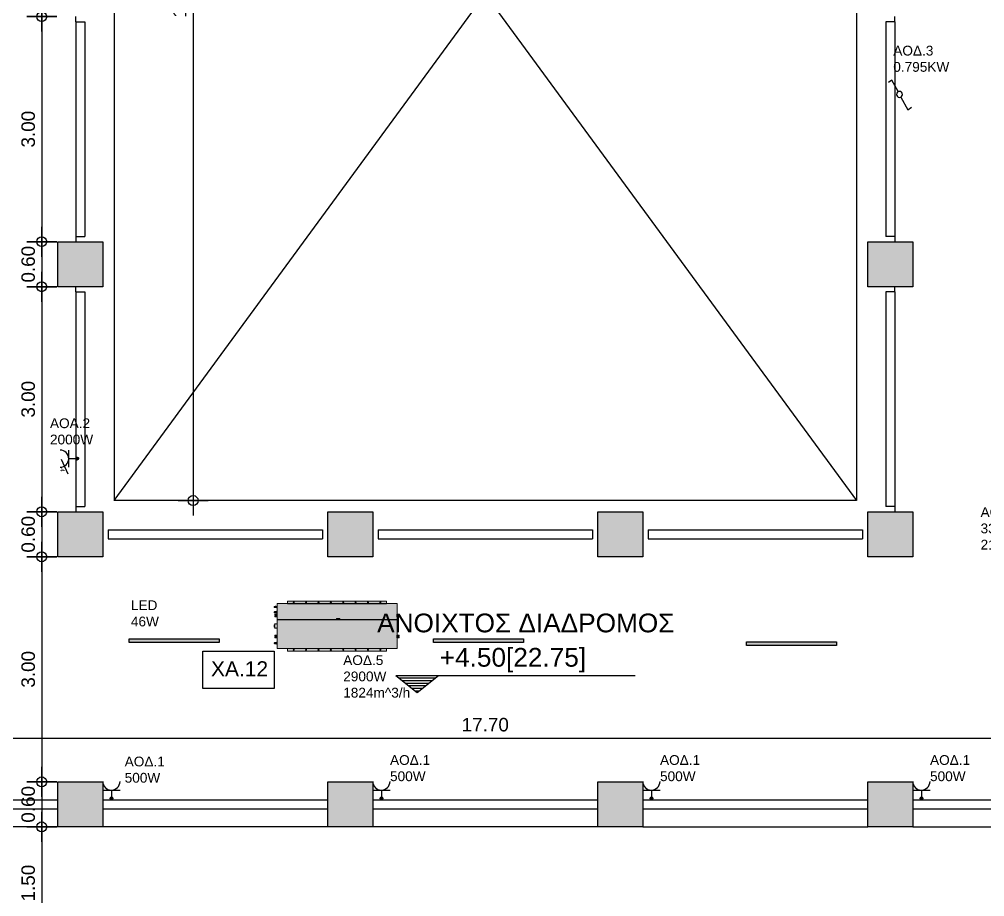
# Model space of a CAD drawing. Header units: metres. Extents: x -11 to 85, y -301 to 135.
# Drawn here: x 25.06 to 37.93, y -128.94 to -117.24 of the extents above; entities that cross this region are included whole.
import ezdxf

# ---------------------------------------------------------------- set-up
doc = ezdxf.new("R2010")
doc.units = ezdxf.units.M
doc.header["$LTSCALE"] = 0.036
doc.header["$PDMODE"] = 2
for name, color, linetype in [('arxitek aorofos', 252, 'Continuous'), ('DIMBLK', 252, 'Continuous'), ('electext', 20, 'Continuous'), ('hatch color', 252, 'Continuous'), ('HLEK-SYMBOL', 3, 'Continuous'), ('HLEK_FL001_SYMBOLS', 230, 'Continuous')]:
    doc.layers.add(name, color=color, linetype=linetype)
doc.layers.add('axel', color=170, linetype='Continuous', lineweight=0)
doc.styles.add('COMU-N', font='arial.ttf')
doc.styles.get("Standard").update_dxf_attribs({"font": 'arial.ttf'})
doc.dimstyles.new('CADWDOT', dxfattribs={"dimscale": 0.1, "dimtxt": 1.8, "dimasz": 0.08, "dimexe": 2, "dimexo": 0, "dimgap": 0.09, "dimtad": 0, "dimrnd": 0.001, "dimzin": 0, "dimdsep": 46, "dimtxsty": 'Standard', "dimblk1": 'ARTDIM', "dimblk2": 'ARTDIM', "dimsah": 1, "dimcen": 0.09, "dimdle": 0.05, "dimse1": 1, "dimse2": 1, "dimadec": 0, "dimazin": 0, "dimtfac": 1, "dimtmove": 0, "dimatfit": 3, "dimldrblk": 'ARTDIM', "dimfxl": 2, "dimtvp": 0.9999, "dimtolj": 1, "dimtzin": 0, "dimarcsym": 0})

# ---------------------------------------------------------------- blocks, each defined once
blk = doc.blocks.new('ARTDIM')
at = {"layer": 'DIMBLK'}
for p, q in [((0, -24.9975), (0, 24.9975)), ((-24.9975, 0), (24.9975, 0))]:
    blk.add_line(p, q, dxfattribs=at)
blk.add_circle((0, 0), 8.25, dxfattribs=at)
blk = doc.blocks.new('*D1109')
at = {"layer": 'arxitek aorofos', "color": 0, "lineweight": -2}
blk.add_line((22.432, -126.826), (40.116, -126.826), dxfattribs=at)
at = {"layer": 'Defpoints', "color": 0, "transparency": 16777216}
for p in [(22.424, -126.826), (40.124, -126.826), (40.124, -126.826)]:
    blk.add_point(p, dxfattribs=at)
at = {"layer": 'arxitek aorofos', "color": 0, "lineweight": -2, "xscale": 0.008, "yscale": 0.008, "zscale": 0.008, "rotation": 180}
blk.add_blockref('ARTDIM', (22.424, -126.826), dxfattribs=at)
at = {"layer": 'arxitek aorofos', "color": 0, "lineweight": -2, "xscale": 0.008, "yscale": 0.008, "zscale": 0.008}
blk.add_blockref('ARTDIM', (40.124, -126.826), dxfattribs=at)
at = {"layer": 'arxitek aorofos', "color": 0, "insert": (31.274, -126.646), "char_height": 0.18, "attachment_point": 5}
blk.add_mtext('\\A1;17.70', dxfattribs=at)
blk = doc.blocks.new('*D1147')
at = {"layer": 'arxitek aorofos', "color": 0, "lineweight": -2}
blk.add_line((25.36, -116.615), (25.36, -117.199), dxfattribs=at)
at = {"layer": 'Defpoints', "color": 0, "transparency": 16777216}
for p in [(25.574, -116.607), (25.36, -117.207), (25.574, -117.207)]:
    blk.add_point(p, dxfattribs=at)
at = {"layer": 'arxitek aorofos', "color": 0, "lineweight": -2, "xscale": 0.008, "yscale": 0.008, "zscale": 0.008}
for p, rotation in [((25.36, -116.607), 90), ((25.36, -117.207), 270)]:
    blk.add_blockref('ARTDIM', p, dxfattribs=dict(at, rotation=rotation))
at = {"layer": 'arxitek aorofos', "color": 0, "insert": (25.18, -116.907), "char_height": 0.18, "attachment_point": 5, "rotation": 90}
blk.add_mtext('\\A1;0.60', dxfattribs=at)
blk = doc.blocks.new('*D1148')
at = {"layer": 'arxitek aorofos', "color": 0, "lineweight": -2}
blk.add_line((25.36, -117.215), (25.36, -120.199), dxfattribs=at)
at = {"layer": 'Defpoints', "color": 0, "transparency": 16777216}
for p in [(25.574, -117.207), (25.36, -120.207), (25.574, -120.207)]:
    blk.add_point(p, dxfattribs=at)
at = {"layer": 'arxitek aorofos', "color": 0, "lineweight": -2, "xscale": 0.008, "yscale": 0.008, "zscale": 0.008}
for p, rotation in [((25.36, -117.207), 90), ((25.36, -120.207), 270)]:
    blk.add_blockref('ARTDIM', p, dxfattribs=dict(at, rotation=rotation))
at = {"layer": 'arxitek aorofos', "color": 0, "insert": (25.18, -118.707), "char_height": 0.18, "attachment_point": 5, "rotation": 90}
blk.add_mtext('\\A1;3.00', dxfattribs=at)
blk = doc.blocks.new('*D1149')
at = {"layer": 'arxitek aorofos', "color": 0, "lineweight": -2}
blk.add_line((25.36, -120.215), (25.36, -120.799), dxfattribs=at)
at = {"layer": 'Defpoints', "color": 0, "transparency": 16777216}
for p in [(25.574, -120.207), (25.36, -120.807), (25.574, -120.807)]:
    blk.add_point(p, dxfattribs=at)
at = {"layer": 'arxitek aorofos', "color": 0, "lineweight": -2, "xscale": 0.008, "yscale": 0.008, "zscale": 0.008}
for p, rotation in [((25.36, -120.207), 90), ((25.36, -120.807), 270)]:
    blk.add_blockref('ARTDIM', p, dxfattribs=dict(at, rotation=rotation))
at = {"layer": 'arxitek aorofos', "color": 0, "insert": (25.18, -120.507), "char_height": 0.18, "attachment_point": 5, "rotation": 90}
blk.add_mtext('\\A1;0.60', dxfattribs=at)
blk = doc.blocks.new('*D1150')
at = {"layer": 'arxitek aorofos', "color": 0, "lineweight": -2}
blk.add_line((25.36, -120.815), (25.36, -123.799), dxfattribs=at)
at = {"layer": 'Defpoints', "color": 0, "transparency": 16777216}
for p in [(25.574, -120.807), (25.36, -123.807), (25.574, -123.807)]:
    blk.add_point(p, dxfattribs=at)
at = {"layer": 'arxitek aorofos', "color": 0, "lineweight": -2, "xscale": 0.008, "yscale": 0.008, "zscale": 0.008}
for p, rotation in [((25.36, -120.807), 90), ((25.36, -123.807), 270)]:
    blk.add_blockref('ARTDIM', p, dxfattribs=dict(at, rotation=rotation))
at = {"layer": 'arxitek aorofos', "color": 0, "insert": (25.18, -122.307), "char_height": 0.18, "attachment_point": 5, "rotation": 90}
blk.add_mtext('\\A1;3.00', dxfattribs=at)
blk = doc.blocks.new('*D1151')
at = {"layer": 'arxitek aorofos', "color": 0, "lineweight": -2}
blk.add_line((25.36, -123.815), (25.36, -124.399), dxfattribs=at)
at = {"layer": 'Defpoints', "color": 0, "transparency": 16777216}
for p in [(25.574, -123.807), (25.36, -124.407), (25.574, -124.407)]:
    blk.add_point(p, dxfattribs=at)
at = {"layer": 'arxitek aorofos', "color": 0, "lineweight": -2, "xscale": 0.008, "yscale": 0.008, "zscale": 0.008}
for p, rotation in [((25.36, -123.807), 90), ((25.36, -124.407), 270)]:
    blk.add_blockref('ARTDIM', p, dxfattribs=dict(at, rotation=rotation))
at = {"layer": 'arxitek aorofos', "color": 0, "insert": (25.18, -124.107), "char_height": 0.18, "attachment_point": 5, "rotation": 90}
blk.add_mtext('\\A1;0.60', dxfattribs=at)
blk = doc.blocks.new('*D1152')
at = {"layer": 'arxitek aorofos', "color": 0, "lineweight": -2}
blk.add_line((25.36, -124.415), (25.36, -127.399), dxfattribs=at)
at = {"layer": 'Defpoints', "color": 0, "transparency": 16777216}
for p in [(25.574, -124.407), (25.36, -127.407), (25.574, -127.407)]:
    blk.add_point(p, dxfattribs=at)
at = {"layer": 'arxitek aorofos', "color": 0, "lineweight": -2, "xscale": 0.008, "yscale": 0.008, "zscale": 0.008}
for p, rotation in [((25.36, -124.407), 90), ((25.36, -127.407), 270)]:
    blk.add_blockref('ARTDIM', p, dxfattribs=dict(at, rotation=rotation))
at = {"layer": 'arxitek aorofos', "color": 0, "insert": (25.18, -125.907), "char_height": 0.18, "attachment_point": 5, "rotation": 90}
blk.add_mtext('\\A1;3.00', dxfattribs=at)
blk = doc.blocks.new('*D1153')
at = {"layer": 'arxitek aorofos', "color": 0, "lineweight": -2}
blk.add_line((25.36, -127.415), (25.36, -127.999), dxfattribs=at)
at = {"layer": 'Defpoints', "color": 0, "transparency": 16777216}
for p in [(25.574, -127.407), (25.36, -128.007), (25.574, -128.007)]:
    blk.add_point(p, dxfattribs=at)
at = {"layer": 'arxitek aorofos', "color": 0, "lineweight": -2, "xscale": 0.008, "yscale": 0.008, "zscale": 0.008}
for p, rotation in [((25.36, -127.407), 90), ((25.36, -128.007), 270)]:
    blk.add_blockref('ARTDIM', p, dxfattribs=dict(at, rotation=rotation))
at = {"layer": 'arxitek aorofos', "color": 0, "insert": (25.18, -127.707), "char_height": 0.18, "attachment_point": 5, "rotation": 90}
blk.add_mtext('\\A1;0.60', dxfattribs=at)
blk = doc.blocks.new('*D1154')
at = {"layer": 'arxitek aorofos', "color": 0, "lineweight": -2}
blk.add_line((25.36, -128.015), (25.36, -129.499), dxfattribs=at)
at = {"layer": 'Defpoints', "color": 0, "transparency": 16777216}
for p in [(25.574, -128.007), (25.36, -129.507), (25.574, -129.507)]:
    blk.add_point(p, dxfattribs=at)
at = {"layer": 'arxitek aorofos', "color": 0, "lineweight": -2, "xscale": 0.008, "yscale": 0.008, "zscale": 0.008}
for p, rotation in [((25.36, -128.007), 90), ((25.36, -129.507), 270)]:
    blk.add_blockref('ARTDIM', p, dxfattribs=dict(at, rotation=rotation))
at = {"layer": 'arxitek aorofos', "color": 0, "insert": (25.18, -128.757), "char_height": 0.18, "attachment_point": 5, "rotation": 90}
blk.add_mtext('\\A1;1.50', dxfattribs=at)
blk = doc.blocks.new('*D1192')
at = {"layer": 'arxitek aorofos', "color": 0, "lineweight": -2}
blk.add_line((27.379, -110.165), (27.379, -123.649), dxfattribs=at)
at = {"layer": 'Defpoints', "color": 0, "transparency": 16777216}
for p in [(26.324, -110.157), (26.324, -123.657), (27.379, -123.657)]:
    blk.add_point(p, dxfattribs=at)
at = {"layer": 'arxitek aorofos', "color": 0, "lineweight": -2, "xscale": 0.008, "yscale": 0.008, "zscale": 0.008}
for p, rotation in [((27.379, -110.157), 90), ((27.379, -123.657), 270)]:
    blk.add_blockref('ARTDIM', p, dxfattribs=dict(at, rotation=rotation))
at = {"layer": 'arxitek aorofos', "color": 0, "insert": (27.199, -116.907), "char_height": 0.18, "attachment_point": 5, "rotation": 90}
blk.add_mtext('\\A1;13.50', dxfattribs=at)
blk = doc.blocks.new('gJ6_a14')
at = {"linetype": 'Continuous'}
for p, q in [((-0.1176, 0.1119), (0.113, 0.1119)), ((0, 0.1119), (0, 0))]:
    blk.add_line(p, q, dxfattribs=at)
blk.add_arc((-0.0023, 0.2279), 0.1153, 180, 358.95657, dxfattribs=at)
blk = doc.blocks.new('*X1779')
at = {"color": 0}
for p, q in [((15.598, 2.587), (15.737, 2.727)), ((15.598, 2.622), (15.702, 2.727)), ((15.601, 2.607), (15.609, 2.616)), ((15.604, 2.646), (15.605, 2.647)), ((15.605, 2.559), (15.765, 2.719)), ((15.605, 2.577), (15.614, 2.585)), ((15.609, 2.652), (15.618, 2.66)), ((15.611, 2.547), (15.618, 2.554)), ((15.614, 2.621), (15.623, 2.63)), ((15.617, 2.536), (15.789, 2.707)), ((15.618, 2.59), (15.627, 2.599)), ((15.623, 2.665), (15.631, 2.674)), ((15.623, 2.559), (15.631, 2.568)), ((15.627, 2.634), (15.636, 2.643)), ((15.627, 2.528), (15.636, 2.537)), ((15.631, 2.603), (15.64, 2.612)), ((15.633, 2.516), (15.808, 2.691)), ((15.636, 2.678), (15.645, 2.687)), ((15.636, 2.572), (15.645, 2.581)), ((15.64, 2.647), (15.649, 2.656)), ((15.64, 2.541), (15.649, 2.55)), ((15.645, 2.616), (15.654, 2.625)), ((15.645, 2.51), (15.654, 2.519)), ((15.649, 2.691), (15.658, 2.7)), ((15.649, 2.585), (15.658, 2.594)), ((15.653, 2.501), (15.824, 2.672)), ((15.654, 2.66), (15.662, 2.669)), ((15.654, 2.554), (15.662, 2.563)), ((15.658, 2.63), (15.667, 2.638)), ((15.658, 2.523), (15.667, 2.532)), ((15.662, 2.705), (15.671, 2.714)), ((15.662, 2.599), (15.671, 2.607)), ((15.664, 2.494), (15.671, 2.501)), ((15.667, 2.674), (15.676, 2.683)), ((15.667, 2.568), (15.676, 2.577)), ((15.671, 2.643), (15.68, 2.652)), ((15.671, 2.537), (15.68, 2.546)), ((15.676, 2.718), (15.678, 2.721)), ((15.676, 2.489), (15.836, 2.648)), ((15.676, 2.612), (15.685, 2.621)), ((15.676, 2.506), (15.685, 2.515)), ((15.68, 2.687), (15.689, 2.696)), ((15.68, 2.581), (15.689, 2.59)), ((15.685, 2.656), (15.693, 2.665)), ((15.685, 2.55), (15.693, 2.559)), ((15.689, 2.625), (15.698, 2.634)), ((15.689, 2.519), (15.698, 2.528)), ((15.693, 2.7), (15.702, 2.709)), ((15.693, 2.594), (15.702, 2.603)), ((15.693, 2.488), (15.702, 2.497)), ((15.698, 2.669), (15.707, 2.678)), ((15.698, 2.563), (15.707, 2.572)), ((15.702, 2.638), (15.711, 2.647)), ((15.702, 2.532), (15.711, 2.541)), ((15.705, 2.482), (15.843, 2.62)), ((15.707, 2.714), (15.715, 2.722)), ((15.707, 2.607), (15.715, 2.616)), ((15.707, 2.501), (15.715, 2.51)), ((15.711, 2.683), (15.72, 2.691)), ((15.711, 2.577), (15.72, 2.585)), ((15.715, 2.652), (15.724, 2.66)), ((15.715, 2.546), (15.724, 2.554)), ((15.72, 2.727), (15.721, 2.728)), ((15.72, 2.621), (15.729, 2.63)), ((15.72, 2.515), (15.729, 2.523)), ((15.724, 2.696), (15.733, 2.705)), ((15.724, 2.59), (15.733, 2.599)), ((15.724, 2.484), (15.733, 2.493)), ((15.729, 2.665), (15.738, 2.674)), ((15.729, 2.559), (15.738, 2.568)), ((15.733, 2.634), (15.742, 2.643)), ((15.733, 2.528), (15.742, 2.537)), ((15.738, 2.709), (15.746, 2.718)), ((15.738, 2.603), (15.746, 2.612)), ((15.738, 2.497), (15.746, 2.506)), ((15.741, 2.482), (15.842, 2.584)), ((15.742, 2.678), (15.751, 2.687)), ((15.742, 2.572), (15.751, 2.581)), ((15.746, 2.647), (15.755, 2.656)), ((15.746, 2.541), (15.755, 2.55)), ((15.751, 2.722), (15.752, 2.724)), ((15.751, 2.616), (15.76, 2.625)), ((15.751, 2.51), (15.76, 2.519)), ((15.755, 2.691), (15.764, 2.7)), ((15.755, 2.585), (15.764, 2.594)), ((15.76, 2.66), (15.768, 2.669)), ((15.76, 2.554), (15.768, 2.563)), ((15.764, 2.63), (15.773, 2.638)), ((15.764, 2.523), (15.773, 2.532)), ((15.768, 2.705), (15.777, 2.714)), ((15.768, 2.599), (15.777, 2.607)), ((15.768, 2.493), (15.777, 2.501)), ((15.773, 2.674), (15.782, 2.683)), ((15.773, 2.568), (15.782, 2.577)), ((15.777, 2.643), (15.786, 2.652)), ((15.777, 2.537), (15.786, 2.546)), ((15.782, 2.612), (15.791, 2.621)), ((15.782, 2.506), (15.791, 2.515)), ((15.786, 2.687), (15.795, 2.696)), ((15.786, 2.581), (15.795, 2.59)), ((15.791, 2.656), (15.799, 2.665)), ((15.791, 2.55), (15.799, 2.559)), ((15.795, 2.625), (15.804, 2.634)), ((15.795, 2.519), (15.804, 2.528)), ((15.799, 2.594), (15.808, 2.603)), ((15.804, 2.669), (15.813, 2.678)), ((15.804, 2.563), (15.813, 2.572)), ((15.808, 2.638), (15.817, 2.647)), ((15.808, 2.532), (15.817, 2.541)), ((15.813, 2.607), (15.822, 2.616)), ((15.817, 2.577), (15.826, 2.585)), ((15.822, 2.652), (15.83, 2.66)), ((15.822, 2.546), (15.83, 2.554)), ((15.826, 2.621), (15.835, 2.63)), ((15.83, 2.59), (15.839, 2.599)), ((15.835, 2.559), (15.835, 2.56)), ((15.839, 2.634), (15.84, 2.635)), ((15.844, 2.603), (15.844, 2.603))]:
    blk.add_line(p, q, dxfattribs=at)
blk = doc.blocks.new('GJ6_A78')
at = {"layer": 'HLEK-SYMBOL', "color": 0, "linetype": 'Continuous'}
blk.add_circle((0, 0), 0.0989, dxfattribs=at)
at = {"layer": 'HLEK-SYMBOL', "color": 0, "xscale": 0.8, "yscale": 0.8, "zscale": 0.8}
blk.add_blockref('*X1779', (-12.576, -2.084), dxfattribs=at)
blk = doc.blocks.new('priza')
at = {"layer": 'HLEK_FL001_SYMBOLS', "rotation": 180}
blk.add_blockref('gJ6_a14', (87.4, -100.495), dxfattribs=at)
at = {"layer": 'HLEK_FL001_SYMBOLS', "xscale": 0.1951472641207488, "yscale": 0.1951472641207488, "zscale": 0.1951472641207488}
blk.add_blockref('GJ6_A78', (87.4, -100.495), dxfattribs=at)
blk = doc.blocks.new('tetrapli priza')
at = {"layer": 'HLEK_FL001_SYMBOLS', "ltscale": 5}
blk.add_line((479.644, -48.267), (479.839, -48.177), dxfattribs=at)
at = {"layer": 'HLEK_FL001_SYMBOLS'}
blk.add_blockref('priza', (392.234, 52.442), dxfattribs=at)
at = {"layer": 'HLEK_FL001_SYMBOLS', "ltscale": 5}
blk.add_text('4', height=0.06, dxfattribs=at).set_placement((479.764, -48.277))
blk = doc.blocks.new('lampes fthorismou 120')
at = {"layer": 'hatch color'}
blk.add_hatch(color=181, dxfattribs=at).paths.add_polyline_path([(84.181, -99.264), (84.181, -99.214), (85.381, -99.214), (85.381, -99.264)])
at = {"layer": 'HLEK_FL001_SYMBOLS'}
blk.add_lwpolyline([(84.181, -99.264), (84.181, -99.214), (85.381, -99.214), (85.381, -99.264)], close=True, dxfattribs=at)
blk = doc.blocks.new('gJ6_a3')
at = {"linetype": 'Continuous'}
for p, q in [((-0.111, 0.187), (-0.059, 0.209)), ((-0.024, 0.034), (-0.111, 0.187)), ((0.023, -0.035), (0.12, -0.2)), ((0.12, -0.2), (0.061, -0.224))]:
    blk.add_line(p, q, dxfattribs=at)
blk.add_circle((0, 0), 0.0405, dxfattribs=at)
blk = doc.blocks.new('A$C5A126718')
at = {"layer": 'axel'}
for p, q in [((-0.032, 0.034), (-0.032, 0.032)), ((-0.03, 0.034), (-0.032, 0.034)), ((-0.032, 0.032), (-0.032, 0.024)), ((-0.032, 0.032), (-0.03, 0.032)), ((-0.032, 0.024), (-0.03, 0.024)), ((-0.032, 0.024), (-0.032, 0.021)), ((-0.03, 0.021), (-0.032, 0.021)), ((-0.03, 0.013), (-0.032, 0.013)), ((-0.032, 0.013), (-0.032, 0.011)), ((-0.032, 0.011), (-0.03, 0.011)), ((-0.032, 0.011), (-0.032, 0.002)), ((-0.032, 0.002), (-0.03, 0.002)), ((-0.032, 0.002), (-0.032, 0)), ((-0.03, 0), (-0.032, 0)), ((-0.001, 0.034), (-0.03, 0.034)), ((-0.03, 0.034), (-0.03, 0.032)), ((-0.03, 0.032), (-0.03, 0.024)), ((-0.03, 0.024), (-0.03, 0.021)), ((-0.03, 0.021), (-0.013, 0.021)), ((-0.03, 0.013), (-0.03, 0.011)), ((-0.013, 0.013), (-0.03, 0.013)), ((-0.03, 0.011), (-0.03, 0.002)), ((-0.03, 0.002), (-0.03, 0)), ((-0.03, 0), (-0.001, 0)), ((-0.001, 0.034), (0, 0.034)), ((-0.001, 0.034), (-0.001, 0.033)), ((-0.001, 0.033), (-0.001, 0.03)), ((-0.001, 0.03), (-0.001, 0.027)), ((-0.001, 0.027), (0, 0.027)), ((-0.001, 0.027), (-0.001, 0.027)), ((-0.001, 0.007), (-0.001, 0.027)), ((-0.001, 0.007), (0, 0.007)), ((-0.001, 0.007), (-0.001, 0.004)), ((-0.001, 0.007), (-0.001, 0.007)), ((-0.001, 0.004), (-0.001, 0.001)), ((-0.001, 0.001), (-0.001, 0)), ((-0.001, 0), (0, 0)), ((0, 0.027), (0, 0.034)), ((0, 0.027), (0, 0.034)), ((0, 0.021), (0, 0.027)), ((0, 0.021), (0, 0.027)), ((0, 0.021), (0, 0.021)), ((0, 0.019), (0, 0.021)), ((0, 0.021), (0, 0.021)), ((0, 0.019), (0, 0.021)), ((0, 0.016), (0, 0.019)), ((0, 0.016), (0, 0.019)), ((0, 0.014), (0, 0.016)), ((0, 0.014), (0, 0.016)), ((0, 0.013), (0, 0.014)), ((0, 0.013), (0, 0.014)), ((0, 0.007), (0, 0.013)), ((0, 0.007), (0, 0.013)), ((0, 0), (0, 0.007)), ((0, 0), (0, 0.007))]:
    blk.add_line(p, q, dxfattribs=at)
blk.add_arc((-0.013, 0.017), 0.00429, 270, 90, dxfattribs=at)
blk = doc.blocks.new('A$C3A54651E')
at = {"layer": 'axel'}
for p, q in [((0.009, 0.023), (0, 0.023)), ((0, 0.023), (0, 0)), ((0.009, 0), (0, 0)), ((0.009, 0), (0.009, 0.023)), ((0.009, 0.017), (0.016, 0.017)), ((0.009, 0.006), (0.016, 0.006)), ((0.016, 0.004), (0.016, 0.019)), ((0.016, 0.019), (0.017, 0.019)), ((0.016, 0.004), (0.017, 0.003)), ((0.017, 0.003), (0.017, 0.019)), ((0.017, 0.019), (0.018, 0.019)), ((0.017, 0.003), (0.018, 0.003)), ((0.018, 0.02), (0.018, 0.02)), ((0.018, 0.02), (0.018, 0.02)), ((0.018, 0.02), (0.018, 0.019)), ((0.018, 0.019), (0.018, 0.015)), ((0.018, 0.015), (0.018, 0.007)), ((0.018, 0.007), (0.018, 0.003)), ((0.018, 0.003), (0.018, 0.003)), ((0.018, 0.003), (0.018, 0.003)), ((0.019, 0.02), (0.025, 0.02)), ((0.019, 0.02), (0.025, 0.02)), ((0.019, 0.011), (0.025, 0.011)), ((0.019, 0.003), (0.025, 0.003)), ((0.026, 0.018), (0.026, 0.02)), ((0.026, 0.02), (0.026, 0.02)), ((0.026, 0.02), (0.026, 0.02)), ((0.026, 0.015), (0.026, 0.018)), ((0.026, 0.018), (0.028, 0.018)), ((0.026, 0.007), (0.026, 0.015)), ((0.026, 0.005), (0.026, 0.007)), ((0.026, 0.003), (0.026, 0.005)), ((0.026, 0.005), (0.028, 0.005)), ((0.026, 0.003), (0.026, 0.003)), ((0.028, 0.019), (0.037, 0.019)), ((0.028, 0.018), (0.028, 0.019)), ((0.028, 0.005), (0.028, 0.018)), ((0.028, 0.003), (0.028, 0.005)), ((0.028, 0.003), (0.037, 0.003)), ((0.037, 0.003), (0.037, 0.019)), ((0.037, 0.019), (0.037, 0.019)), ((0.037, 0.018), (0.037, 0.019)), ((0.037, 0.005), (0.037, 0.018)), ((0.037, 0.018), (0.04, 0.018)), ((0.037, 0.004), (0.037, 0.005)), ((0.037, 0.005), (0.04, 0.005)), ((0.037, 0.004), (0.037, 0.003)), ((0.04, 0.005), (0.04, 0.018)), ((0.042, 0.016), (0.04, 0.018)), ((0.042, 0.007), (0.04, 0.005)), ((0.042, 0.007), (0.042, 0.016))]:
    blk.add_line(p, q, dxfattribs=at)
for points in [[(0.019, 0.02, 0.015295), (0.019, 0.019, 0.017604), (0.019, 0.018), (0.018, 0.017, 0.02245), (0.018, 0.016), (0.018, 0.015)], [(0.018, 0.02, 0.159929), (0.018, 0.02, 0.090191), (0.018, 0.02, 0.0462), (0.018, 0.02, 0.02623), (0.019, 0.02), (0.019, 0.02, 0.013719), (0.019, 0.02, 0.009481), (0.019, 0.02, 0.006867), (0.019, 0.02, 0.005151), (0.019, 0.02)], [(0.019, 0.02, 0.004311), (0.019, 0.02, 0.005535), (0.019, 0.02, 0.007292), (0.019, 0.02, 0.009929), (0.019, 0.02), (0.019, 0.02, 0.019665), (0.018, 0.02, 0.032685), (0.018, 0.02, 0.060642), (0.018, 0.02), (0.018, 0.02)], [(0.018, 0.015, 0.023182), (0.018, 0.014, 0.022013), (0.019, 0.013), (0.019, 0.013, 0.017076), (0.019, 0.011), (0.019, 0.011)], [(0.019, 0.011, 0.016103), (0.019, 0.01, 0.018613), (0.019, 0.009), (0.018, 0.008, 0.023826), (0.018, 0.007), (0.018, 0.007)], [(0.018, 0.007, 0.024647), (0.018, 0.006, 0.023359), (0.019, 0.005), (0.019, 0.004, 0.018023), (0.019, 0.003), (0.019, 0.003)], [(0.019, 0.003, -0.004311), (0.019, 0.003, -0.005535), (0.019, 0.003, -0.007292), (0.019, 0.003, -0.009929), (0.019, 0.003), (0.019, 0.003, -0.019665), (0.018, 0.003, -0.032685), (0.018, 0.003, -0.060642), (0.018, 0.003), (0.018, 0.003)], [(0.025, 0.02, 0.004812), (0.026, 0.02, 0.00636), (0.026, 0.02, 0.008685), (0.026, 0.02, 0.012384), (0.026, 0.02), (0.026, 0.02, 0.023143), (0.026, 0.02, 0.039656), (0.026, 0.02, 0.07579), (0.026, 0.02, 0.144125), (0.026, 0.02)], [(0.026, 0.015, 0.023214), (0.026, 0.016, 0.02204), (0.026, 0.018), (0.026, 0.018, 0.017046), (0.026, 0.019), (0.025, 0.02)], [(0.026, 0.02, 0.102242), (0.026, 0.02, 0.051435), (0.026, 0.02, 0.028507), (0.026, 0.02, 0.01755), (0.026, 0.02), (0.026, 0.02, 0.009159), (0.026, 0.02, 0.006785), (0.026, 0.02, 0.005184), (0.026, 0.02), (0.025, 0.02)], [(0.025, 0.011, 0.01528), (0.026, 0.012, 0.017585), (0.026, 0.013), (0.026, 0.014, 0.022468), (0.026, 0.015), (0.026, 0.015)], [(0.026, 0.007, 0.024685), (0.026, 0.008, 0.023392), (0.026, 0.009), (0.026, 0.009, 0.017988), (0.026, 0.01), (0.025, 0.011)], [(0.025, 0.003, 0.016073), (0.026, 0.004, 0.018575), (0.026, 0.005), (0.026, 0.005, 0.023861), (0.026, 0.006), (0.026, 0.007)], [(0.026, 0.003, -0.102242), (0.026, 0.003, -0.051435), (0.026, 0.003, -0.028507), (0.026, 0.003, -0.01755), (0.026, 0.003), (0.026, 0.003, -0.009159), (0.026, 0.003, -0.006785), (0.026, 0.003, -0.005184), (0.026, 0.003), (0.025, 0.003)]]:
    blk.add_lwpolyline(points, format="xyb", dxfattribs=at)
blk = doc.blocks.new('A$C531E15D6')
at = {"layer": 'axel'}
for p, q in [((0, 0.024), (0, -0.036)), ((0, 0.024), (0.001, 0.024)), ((0.002, 0.024), (0, 0.022)), ((0, 0.006), (0, 0.022)), ((0, 0.013), (0, 0.013)), ((0, 0.011), (0, 0.011)), ((0, 0.007), (0, 0.003)), ((0, 0.007), (0, 0.003)), ((0, -0.006), (0, 0.006)), ((0, 0.006), (0, 0.006)), ((0, -0.006), (0, 0.006)), ((0, 0.003), (0, -0.028)), ((0.001, 0.024), (0.001, 0.024)), ((0.001, 0.024), (0.002, 0.024)), ((0.001, 0.024), (0.001, 0.024)), ((0.002, 0.024), (0.032, 0.024)), ((0.002, 0.024), (0.032, 0.024)), ((0.032, 0.024), (0.034, 0.022)), ((0.034, 0.022), (0.034, 0.013)), ((0.034, 0.022), (0.034, 0.013)), ((0.038, 0.013), (0.034, 0.013)), ((0.034, 0.013), (0.034, -0.025)), ((0.034, 0.013), (0.034, -0.025)), ((0.035, 0.006), (0.034, 0.006)), ((0.035, 0.006), (0.035, -0.006)), ((0.036, 0.01), (0.036, 0.005)), ((0.04, 0.01), (0.036, 0.01)), ((0.036, 0.005), (0.036, 0.004)), ((0.036, 0.005), (0.036, 0.004)), ((0.036, 0.004), (0.036, -0.006)), ((0.036, 0.004), (0.036, -0.006)), ((0.038, 0.013), (0.038, 0.01)), ((0.04, 0.01), (0.04, -0.006)), ((0, -0.018), (0, -0.006)), ((0, -0.018), (0, -0.006)), ((0, -0.034), (0, -0.018)), ((0, -0.018), (0, -0.018)), ((0, -0.023), (0, -0.023)), ((0, -0.025), (0, -0.025)), ((0, -0.028), (0, -0.031)), ((0, -0.028), (0, -0.031)), ((0.002, -0.036), (0, -0.034)), ((0, -0.036), (0.002, -0.036)), ((0.032, -0.036), (0.002, -0.036)), ((0.032, -0.036), (0.002, -0.036)), ((0.034, -0.034), (0.032, -0.036)), ((0.035, -0.017), (0.034, -0.017)), ((0.038, -0.024), (0.034, -0.024)), ((0.034, -0.025), (0.034, -0.034)), ((0.034, -0.025), (0.034, -0.034)), ((0.035, -0.006), (0.035, -0.017)), ((0.036, -0.006), (0.036, -0.016)), ((0.036, -0.006), (0.036, -0.016)), ((0.036, -0.016), (0.036, -0.022)), ((0.036, -0.016), (0.036, -0.016)), ((0.036, -0.016), (0.036, -0.016)), ((0.04, -0.022), (0.036, -0.022)), ((0.038, -0.024), (0.038, -0.022)), ((0.04, -0.006), (0.04, -0.022))]:
    blk.add_line(p, q, dxfattribs=at)
for centre, radius in [((0.017, 0.02), 0.00214), ((0.017, 0.02), 0.00111), ((0.017, -0.032), 0.00214), ((0.017, -0.032), 0.00111)]:
    blk.add_circle(centre, radius, dxfattribs=at)
for centre, radius, start, end in [((0.032, 0.022), 0.00214, 0, 90), ((0.035, 0.005), 0.00107, 0, 89.5416), ((0.032, -0.034), 0.00214, 270, 0), ((0.035, -0.016), 0.00107, 270.4584, 0)]:
    blk.add_arc(centre, radius, start, end, dxfattribs=at)
blk = doc.blocks.new('FCU 10 KANALATO')
at = {"layer": 'axel'}
for color, points in [(150, [(47986.674, 13560.163), (47986.674, 13560.021), (47986.675, 13560.021), (47986.675, 13560.013), (47986.675, 13560.007), (47986.675, 13560.007), (47986.675, 13560.002), (47986.675, 13559.993), (47986.675, 13559.986), (47986.674, 13559.986), (47986.674, 13559.782), (47987.779, 13559.782), (47988.267, 13559.782), (47988.267, 13559.782), (47988.27, 13559.782), (47988.27, 13560.163)]), (151, [(47988.271, 13559.565), (47988.271, 13559.598), (47988.271, 13559.598), (47988.271, 13559.621), (47988.271, 13559.621), (47988.271, 13559.668), (47988.271, 13559.668), (47988.271, 13559.691), (47988.271, 13559.691), (47988.271, 13559.706), (47988.271, 13559.706), (47988.271, 13559.713), (47988.271, 13559.719), (47988.271, 13559.72), (47988.271, 13559.725), (47988.271, 13559.733), (47988.271, 13559.74), (47988.271, 13559.74), (47988.271, 13559.778), (47987.48, 13559.778), (47987.48, 13559.764), (47987.436, 13559.764), (47987.436, 13559.778), (47986.674, 13559.778), (47986.674, 13559.74), (47986.675, 13559.74), (47986.675, 13559.733), (47986.675, 13559.727), (47986.675, 13559.722), (47986.675, 13559.719), (47986.675, 13559.713), (47986.675, 13559.706), (47986.674, 13559.706), (47986.674, 13559.565)])]:
    blk.add_hatch(color=color, dxfattribs=at).paths.add_polyline_path(points)
h = blk.add_hatch(color=211, dxfattribs=at)
h.paths.add_polyline_path([(47988.134, 13560.164), (47988.134, 13560.197), (47986.814, 13560.197), (47986.814, 13560.164)])
h.paths.add_polyline_path([(47987.556, 13560.188, -1), (47987.556, 13560.173, -1)], flags=16)
h.paths.add_polyline_path([(47987.391, 13560.173, -1), (47987.391, 13560.188, -1)], flags=16)
h.paths.add_polyline_path([(47987.721, 13560.188, -1), (47987.721, 13560.173, -1)], flags=16)
h.paths.add_polyline_path([(47987.226, 13560.173, -1), (47987.226, 13560.188, -1)], flags=16)
h.paths.add_polyline_path([(47987.886, 13560.188, -1), (47987.886, 13560.173, -1)], flags=16)
h.paths.add_polyline_path([(47987.061, 13560.173, -1), (47987.061, 13560.188, -1)], flags=16)
h.paths.add_polyline_path([(47988.051, 13560.188, -1), (47988.051, 13560.173, -1)], flags=16)
h.paths.add_polyline_path([(47986.896, 13560.173, -1), (47986.896, 13560.188, -1)], flags=16)
h = blk.add_hatch(color=211, dxfattribs=at)
h.paths.add_polyline_path([(47988.134, 13559.533), (47988.134, 13559.566), (47986.814, 13559.566), (47986.814, 13559.533)])
h.paths.add_polyline_path([(47987.556, 13559.557, -1), (47987.556, 13559.542, -1)], flags=16)
h.paths.add_polyline_path([(47987.391, 13559.542, -1), (47987.391, 13559.557, -1)], flags=16)
h.paths.add_polyline_path([(47987.721, 13559.557, -1), (47987.721, 13559.542, -1)], flags=16)
h.paths.add_polyline_path([(47987.226, 13559.542, -1), (47987.226, 13559.557, -1)], flags=16)
h.paths.add_polyline_path([(47987.886, 13559.557, -1), (47987.886, 13559.542, -1)], flags=16)
h.paths.add_polyline_path([(47987.061, 13559.542, -1), (47987.061, 13559.557, -1)], flags=16)
h.paths.add_polyline_path([(47988.051, 13559.557, -1), (47988.051, 13559.542, -1)], flags=16)
h.paths.add_polyline_path([(47986.896, 13559.542, -1), (47986.896, 13559.557, -1)], flags=16)
for p, q in [((47986.674, 13559.782), (47987.779, 13559.782)), ((47986.674, 13559.78), (47987.782, 13559.78)), ((47986.674, 13559.78), (47987.779, 13559.78)), ((47987.735, 13559.778), (47986.674, 13559.778)), ((47987.436, 13559.778), (47987.436, 13559.78)), ((47987.436, 13559.764), (47987.436, 13559.778)), ((47987.436, 13559.766), (47987.48, 13559.766)), ((47987.48, 13559.764), (47987.436, 13559.764)), ((47987.48, 13559.778), (47987.48, 13559.78)), ((47987.48, 13559.778), (47987.48, 13559.764)), ((47988.271, 13559.778), (47987.733, 13559.778)), ((47987.779, 13559.782), (47988.267, 13559.782)), ((47987.779, 13559.78), (47988.271, 13559.78)), ((47987.779, 13559.78), (47988.271, 13559.78))]:
    blk.add_line(p, q, dxfattribs=at)
for points in [[(47986.674, 13560.163), (47988.27, 13560.163), (47988.27, 13559.782), (47986.674, 13559.782)], [(47986.674, 13560.163), (47988.271, 13560.163), (47988.271, 13559.565), (47986.674, 13559.565)], [(47986.674, 13559.565), (47988.271, 13559.565), (47988.271, 13559.778), (47986.674, 13559.778)]]:
    blk.add_lwpolyline(points, close=True, dxfattribs=at)
at = {"layer": 'axel', "linetype": 'Continuous'}
for points in [[(47986.814, 13560.164), (47988.134, 13560.164), (47988.134, 13560.197), (47986.814, 13560.197)], [(47986.814, 13559.533), (47988.134, 13559.533), (47988.134, 13559.566), (47986.814, 13559.566)]]:
    blk.add_lwpolyline(points, close=True, dxfattribs=at)
for centre in [(47986.896, 13560.18), (47987.061, 13560.18), (47987.226, 13560.18), (47987.391, 13560.18), (47987.556, 13560.18), (47987.721, 13560.18), (47987.886, 13560.18), (47988.051, 13560.18), (47986.896, 13559.549), (47987.061, 13559.549), (47987.226, 13559.549), (47987.391, 13559.549), (47987.556, 13559.549), (47987.721, 13559.549), (47987.886, 13559.549), (47988.051, 13559.549)]:
    blk.add_circle(centre, 0.00739, dxfattribs=at)
at = {"layer": 'axel'}
blk.add_circle((47987.458, 13559.773), 0.00111, dxfattribs=at)
at = {"xscale": -1, "rotation": 180}
for name, p in [('A$C3A54651E', (47988.271, 13560.104)), ('A$C531E15D6', (47988.271, 13559.857)), ('A$C5A126718', (47986.675, 13559.74)), ('A$C3A54651E', (47988.271, 13559.691)), ('A$C3A54651E', (47988.271, 13559.621))]:
    blk.add_blockref(name, p, dxfattribs=at)
blk.add_blockref('A$C5A126718', (47986.675, 13559.986))
at = {"xscale": -1}
blk.add_blockref('A$C5A126718', (47988.271, 13559.986), dxfattribs=at)
at = {"rotation": 180}
blk.add_blockref('A$C5A126718', (47988.271, 13559.74), dxfattribs=at)

msp = doc.modelspace()

# ---------------------------------------------------------------- hatches: boundary and pattern name
at = {"layer": 'arxitek aorofos'}
for points in [[(25.574, -120.807), (26.174, -120.807), (26.174, -120.207), (25.574, -120.207)], [(36.374, -120.207), (36.374, -120.807), (36.974, -120.807), (36.974, -120.207)], [(26.174, -123.807), (25.574, -123.807), (25.574, -124.407), (26.174, -124.407)], [(29.774, -123.807), (29.174, -123.807), (29.174, -124.407), (29.774, -124.407)], [(32.774, -123.807), (32.774, -124.407), (33.374, -124.407), (33.374, -123.807)], [(36.974, -123.807), (36.374, -123.807), (36.374, -124.407), (36.974, -124.407)], [(25.574, -127.407), (25.574, -128.007), (26.174, -128.007), (26.174, -127.407)], [(29.774, -127.407), (29.174, -127.407), (29.174, -128.007), (29.774, -128.007)], [(33.374, -127.407), (32.774, -127.407), (32.774, -128.007), (33.374, -128.007)], [(36.974, -128.007), (36.974, -127.407), (36.374, -127.407), (36.374, -128.007)]]:
    msp.add_hatch(color=256, dxfattribs=at).paths.add_polyline_path(points)

# ---------------------------------------------------------------- linework, layer by layer
for p, q in [((26.324, -110.157), (26.324, -123.657)), ((26.324, -110.157), (36.224, -123.657)), ((26.324, -123.657), (36.224, -110.157)), ((36.224, -110.157), (36.224, -123.657)), ((25.814, -117.277), (25.814, -117.207)), ((36.734, -117.277), (36.734, -117.207)), ((25.814, -117.277), (25.814, -120.137)), ((25.814, -117.277), (25.934, -117.277)), ((25.934, -117.277), (25.934, -120.137)), ((36.614, -117.277), (36.614, -120.137)), ((36.734, -117.277), (36.614, -117.277)), ((36.734, -117.277), (36.734, -120.137)), ((25.574, -120.207), (26.174, -120.207)), ((25.574, -120.807), (25.574, -120.207)), ((25.814, -120.137), (25.934, -120.137)), ((25.814, -120.137), (25.814, -120.207)), ((26.174, -120.207), (26.174, -120.807)), ((36.374, -120.807), (36.374, -120.207)), ((36.374, -120.207), (36.974, -120.207)), ((36.734, -120.137), (36.614, -120.137)), ((36.734, -120.137), (36.734, -120.207)), ((36.974, -120.207), (36.974, -120.807)), ((26.174, -120.807), (25.574, -120.807)), ((25.814, -120.877), (25.814, -120.807)), ((36.974, -120.807), (36.374, -120.807)), ((36.734, -120.877), (36.734, -120.807)), ((25.814, -120.877), (25.814, -123.737)), ((25.814, -120.877), (25.934, -120.877)), ((25.934, -120.877), (25.934, -123.737)), ((36.614, -120.877), (36.614, -123.737)), ((36.734, -120.877), (36.614, -120.877)), ((36.734, -120.877), (36.734, -123.737)), ((36.224, -123.657), (26.324, -123.657)), ((25.574, -124.407), (25.574, -123.807)), ((25.574, -123.807), (26.174, -123.807)), ((25.814, -123.737), (25.934, -123.737)), ((25.814, -123.737), (25.814, -123.807)), ((26.174, -123.807), (26.174, -124.407)), ((29.174, -124.407), (29.174, -123.807)), ((29.174, -123.807), (29.774, -123.807)), ((29.774, -123.807), (29.774, -124.407)), ((32.774, -123.807), (33.374, -123.807)), ((32.774, -124.407), (32.774, -123.807)), ((33.374, -123.807), (33.374, -124.407)), ((36.374, -124.407), (36.374, -123.807)), ((36.374, -123.807), (36.974, -123.807)), ((36.734, -123.737), (36.614, -123.737)), ((36.734, -123.737), (36.734, -123.807)), ((36.974, -123.807), (36.974, -124.407)), ((26.244, -124.047), (29.104, -124.047)), ((26.244, -124.047), (26.244, -124.167)), ((29.104, -124.047), (29.104, -124.167)), ((29.844, -124.047), (32.704, -124.047)), ((29.844, -124.047), (29.844, -124.167)), ((32.704, -124.047), (32.704, -124.167)), ((33.444, -124.047), (36.304, -124.047)), ((33.444, -124.047), (33.444, -124.167)), ((36.304, -124.047), (36.304, -124.167)), ((26.244, -124.167), (29.104, -124.167)), ((29.844, -124.167), (32.704, -124.167)), ((33.444, -124.167), (36.304, -124.167)), ((26.174, -124.407), (25.574, -124.407)), ((29.774, -124.407), (29.174, -124.407)), ((33.374, -124.407), (32.774, -124.407)), ((36.974, -124.407), (36.374, -124.407)), ((30.081, -125.988), (30.367, -126.216)), ((30.081, -125.988), (33.273, -125.988)), ((30.367, -126.216), (30.652, -125.988)), ((30.124, -126.022), (30.609, -126.022)), ((30.167, -126.056), (30.566, -126.056)), ((30.21, -126.091), (30.523, -126.091)), ((30.252, -126.125), (30.481, -126.125)), ((30.295, -126.159), (30.438, -126.159)), ((30.338, -126.193), (30.395, -126.193)), ((25.574, -127.407), (26.174, -127.407)), ((25.574, -128.007), (25.574, -127.407)), ((26.174, -127.407), (26.174, -128.007)), ((29.174, -127.407), (29.774, -127.407)), ((29.174, -128.007), (29.174, -127.407)), ((29.774, -127.407), (29.774, -128.007)), ((32.774, -128.007), (32.774, -127.407)), ((32.774, -127.407), (33.374, -127.407)), ((33.374, -127.407), (33.374, -128.007)), ((36.374, -127.407), (36.974, -127.407)), ((36.374, -128.007), (36.374, -127.407)), ((36.974, -127.407), (36.974, -128.007)), ((22.424, -127.647), (25.574, -127.647)), ((26.174, -127.647), (29.174, -127.647)), ((29.774, -127.647), (32.774, -127.647)), ((33.374, -127.647), (36.374, -127.647)), ((36.974, -127.647), (40.124, -127.647)), ((22.424, -127.767), (25.574, -127.767)), ((26.174, -127.767), (29.174, -127.767)), ((29.774, -127.767), (32.774, -127.767)), ((33.374, -127.767), (36.374, -127.767)), ((36.974, -127.767), (40.124, -127.767)), ((25.574, -128.007), (22.424, -128.007)), ((26.174, -128.007), (25.574, -128.007)), ((29.174, -128.007), (26.174, -128.007)), ((29.774, -128.007), (29.174, -128.007)), ((32.774, -128.007), (29.774, -128.007)), ((33.374, -128.007), (32.774, -128.007)), ((33.374, -128.007), (36.374, -128.007)), ((36.974, -128.007), (36.374, -128.007)), ((36.974, -128.007), (40.124, -128.007))]:
    msp.add_line(p, q, dxfattribs=at)
at = {"layer": 'electext'}
msp.add_lwpolyline([(27.509, -125.663), (28.459, -125.663), (28.459, -126.164), (27.509, -126.164)], close=True, dxfattribs=at)

# ---------------------------------------------------------------- block references
at = {"layer": 'axel', "rotation": 180}
msp.add_blockref('FCU 10 KANALATO', (48016.771, 13434.534), dxfattribs=at)
at = {"layer": 'HLEK_FL001_SYMBOLS', "xscale": -1, "rotation": 58.82811736932428}
msp.add_blockref('gJ6_a3', (36.797, -118.244), dxfattribs=at)
at = {"layer": 'HLEK_FL001_SYMBOLS'}
for name, p, rotation in [('tetrapli priza', (73.885, 356.537), 270), ('priza', (113.691, -228.124), 180), ('priza', (117.291, -228.124), 180), ('priza', (120.891, -228.124), 180), ('priza', (124.491, -228.124), 180)]:
    msp.add_blockref(name, p, dxfattribs=dict(at, rotation=rotation))
for p in [(-57.655, -26.287), (-53.598, -26.287), (-49.426, -26.326)]:
    msp.add_blockref('lampes fthorismou 120', p, dxfattribs=at)

# ---------------------------------------------------------------- texts
at = {"layer": 'arxitek aorofos', "style": 'COMU-N'}
msp.add_text('ΑΝΟΙΧΤΟΣ ΔΙΑΔΡΟΜΟΣ', height=0.25, dxfattribs=at).set_placement((29.832, -125.414))
msp.add_attdef('+4.50[22.75]', (30.667, -125.872), '±0.00', height=0.25, dxfattribs=at)
at = {"layer": 'electext', "style": 'COMU-N'}
msp.add_text('XA.12', height=0.2, dxfattribs=at).set_placement((27.617, -126))
at = {"layer": 'HLEK_FL001_SYMBOLS', "char_height": 0.13, "attachment_point": 1, "style": 'COMU-N'}
for s, width, insert in [('AOΔ.3\\P0.795KW', 0.34965, (36.714, -117.595)), ('AOA.2\\P2000W', 0.58633, (25.47, -122.562)), ('LED\\P46W', 0.80166, (26.549, -124.988)), ('ΑΟΔ.1\\P500W', 0.65987, (26.466, -127.071))]:
    msp.add_mtext_dynamic_manual_height_columns(s, width=width, gutter_width=0.65, heights=[0], dxfattribs=dict(at, insert=insert))
for s, insert, width in [('ΑΟΔ.4\\P3350W\\P2107m^ 3/h', (37.878, -123.747), 0.97207), ('ΑΟΔ.5\\P2900W\\P1824m^ 3/h', (29.38, -125.72), 0.97207), ('ΑΟΔ.1\\P500W\\P', (30.004, -127.051), 0.52691), ('ΑΟΔ.1\\P500W\\P', (33.604, -127.051), 0.52691), ('ΑΟΔ.1\\P500W\\P', (37.204, -127.051), 0.52691)]:
    msp.add_mtext(s, dxfattribs=dict(at, insert=insert, width=width))

# ---------------------------------------------------------------- dimensions: what is measured, and where the dimension line sits
at = {"layer": 'arxitek aorofos'}
for base, p1, p2, picture, middle in [((27.379, -123.657), (26.324, -110.157), (26.324, -123.657), '*D1192', (27.199, -116.907)), ((25.36, -120.207), (25.574, -117.207), (25.574, -120.207), '*D1148', (25.18, -118.707)), ((25.36, -123.807), (25.574, -120.807), (25.574, -123.807), '*D1150', (25.18, -122.307)), ((25.36, -127.407), (25.574, -124.407), (25.574, -127.407), '*D1152', (25.18, -125.907)), ((25.36, -129.507), (25.574, -128.007), (25.574, -129.507), '*D1154', (25.18, -128.757))]:
    dim = msp.add_linear_dim(base=base, p1=p1, p2=p2, angle=90, dimstyle='CADWDOT', dxfattribs=at)
    dim.commit()
    dim.dimension.update_dxf_attribs({"geometry": picture, "text_midpoint": middle})
for base, p1, p2, picture, middle in [((25.36, -117.207), (25.574, -116.607), (25.574, -117.207), '*D1147', (25.36, -116.907)), ((25.36, -120.807), (25.574, -120.207), (25.574, -120.807), '*D1149', (25.36, -120.507)), ((25.36, -124.407), (25.574, -123.807), (25.574, -124.407), '*D1151', (25.36, -124.107)), ((25.36, -128.007), (25.574, -127.407), (25.574, -128.007), '*D1153', (25.36, -127.707))]:
    dim = msp.add_linear_dim(base=base, p1=p1, p2=p2, angle=90, dimstyle='CADWDOT', dxfattribs=at)
    dim.commit()
    dim.dimension.update_dxf_attribs({"geometry": picture, "text_midpoint": middle, "dimtype": 160})
dim = msp.add_linear_dim(base=(40.124, -126.826), p1=(22.424, -126.826), p2=(40.124, -126.826), dimstyle='CADWDOT', dxfattribs=at)
dim.commit()
dim.dimension.update_dxf_attribs({"geometry": '*D1109', "text_midpoint": (31.274, -126.646)})

doc.saveas('drawing.dxf')
